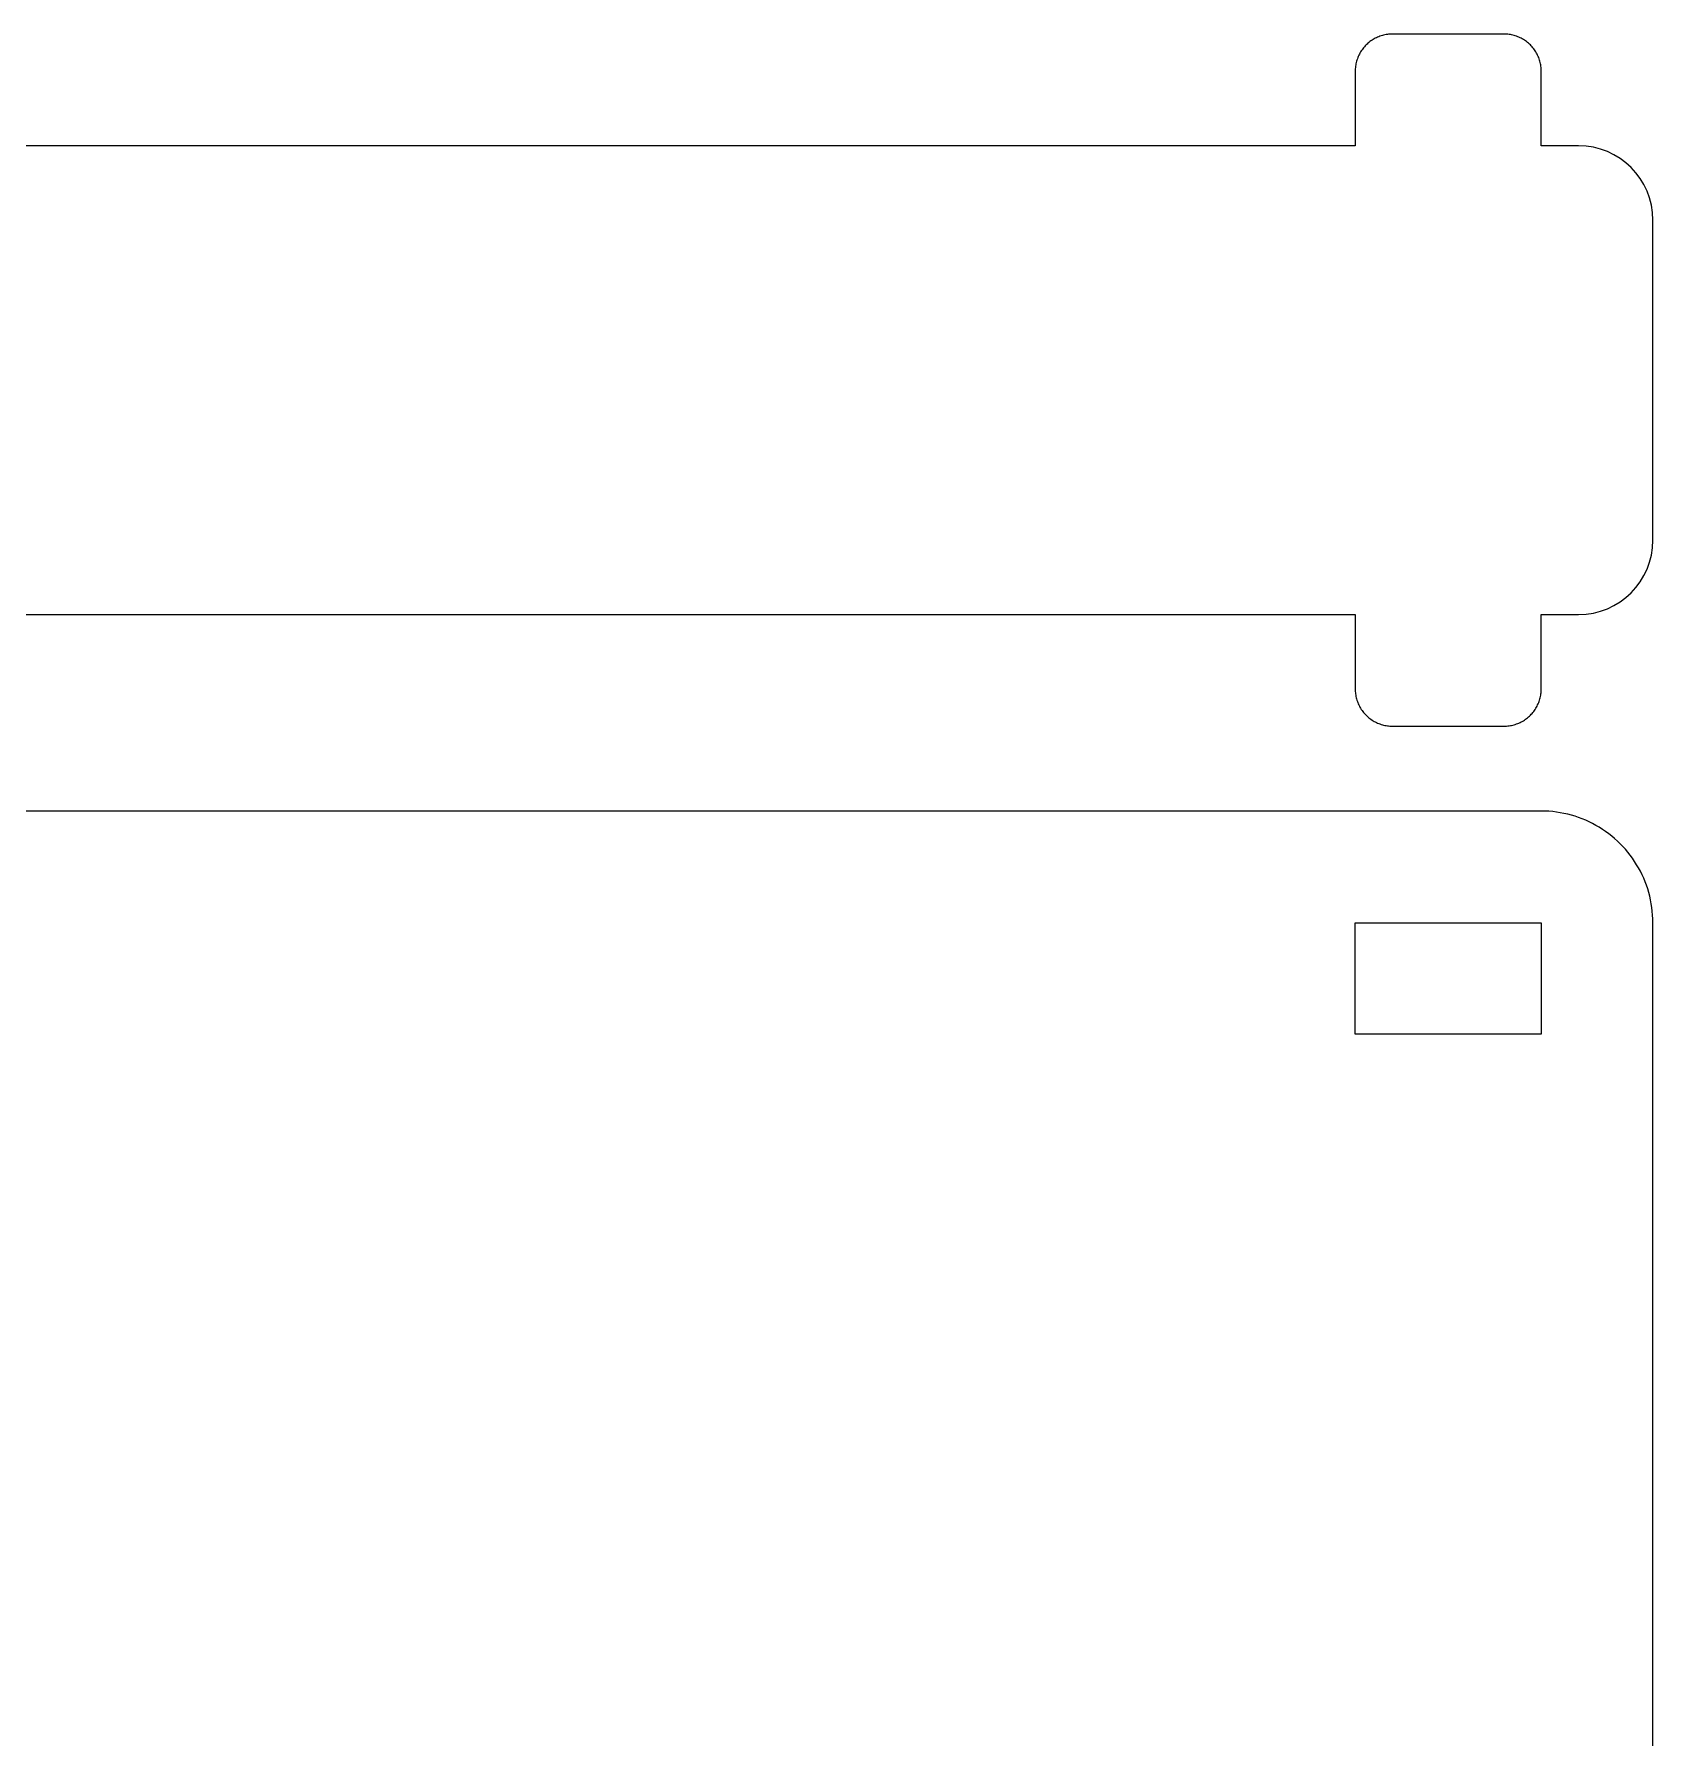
# Model space of a CAD drawing. Header units: millimetres. Extents: x 0 to 177, y 0 to 92.
# Drawn here: x 133.5 to 177, y 45.75 to 91.54 of the extents above; entities that cross this region are included whole.
import ezdxf

# ---------------------------------------------------------------- set-up
doc = ezdxf.new("R2010")
doc.units = ezdxf.units.MM
doc.header["$MEASUREMENT"] = 0
doc.layers.add('layer 1', color=7, linetype='Continuous')

msp = doc.modelspace()

# ---------------------------------------------------------------- linework, layer by layer
at = {"layer": 'layer 1', "lineweight": 9}
for points in [[(169.203, 91.1463), (169.203, 91.1463), (169.1829, 91.1188), (169.1829, 91.1188)], [(169.2241, 91.1732), (169.2241, 91.1732), (169.203, 91.1463), (169.203, 91.1463)], [(169.203, 91.1463), (169.203, 91.1463), (169.203, 91.1463), (169.203, 91.1463)], [(169.2461, 91.1993), (169.2461, 91.1993), (169.2241, 91.1732), (169.2241, 91.1732)], [(169.2241, 91.1732), (169.2241, 91.1732), (169.2241, 91.1732), (169.2241, 91.1732)], [(169.269, 91.2247), (169.269, 91.2247), (169.2461, 91.1993), (169.2461, 91.1993)], [(169.2461, 91.1993), (169.2461, 91.1993), (169.2461, 91.1993), (169.2461, 91.1993)], [(169.2927, 91.2492), (169.2927, 91.2492), (169.269, 91.2247), (169.269, 91.2247)], [(169.269, 91.2247), (169.269, 91.2247), (169.269, 91.2247), (169.269, 91.2247)], [(169.3173, 91.2729), (169.3173, 91.2729), (169.2927, 91.2492), (169.2927, 91.2492)], [(169.2927, 91.2492), (169.2927, 91.2492), (169.2927, 91.2492), (169.2927, 91.2492)], [(169.3426, 91.2958), (169.3426, 91.2958), (169.3173, 91.2729), (169.3173, 91.2729)], [(169.3173, 91.2729), (169.3173, 91.2729), (169.3173, 91.2729), (169.3173, 91.2729)], [(169.3688, 91.3178), (169.3688, 91.3178), (169.3426, 91.2958), (169.3426, 91.2958)], [(169.3426, 91.2958), (169.3426, 91.2958), (169.3426, 91.2958), (169.3426, 91.2958)], [(169.3956, 91.3389), (169.3956, 91.3389), (169.3688, 91.3178), (169.3688, 91.3178)], [(169.3688, 91.3178), (169.3688, 91.3178), (169.3688, 91.3178), (169.3688, 91.3178)], [(169.4232, 91.3591), (169.4232, 91.3591), (169.3956, 91.3389), (169.3956, 91.3389)], [(169.3956, 91.3389), (169.3956, 91.3389), (169.3956, 91.3389), (169.3956, 91.3389)], [(169.4514, 91.3783), (169.4514, 91.3783), (169.4232, 91.3591), (169.4232, 91.3591)], [(169.4232, 91.3591), (169.4232, 91.3591), (169.4232, 91.3591), (169.4232, 91.3591)], [(169.4803, 91.3965), (169.4803, 91.3965), (169.4514, 91.3783), (169.4514, 91.3783)], [(169.4514, 91.3783), (169.4514, 91.3783), (169.4514, 91.3783), (169.4514, 91.3783)], [(169.5097, 91.4138), (169.5097, 91.4138), (169.4803, 91.3965), (169.4803, 91.3965)], [(169.4803, 91.3965), (169.4803, 91.3965), (169.4803, 91.3965), (169.4803, 91.3965)], [(169.5398, 91.43), (169.5398, 91.43), (169.5097, 91.4138), (169.5097, 91.4138)], [(169.5097, 91.4138), (169.5097, 91.4138), (169.5097, 91.4138), (169.5097, 91.4138)], [(169.5704, 91.4452), (169.5704, 91.4452), (169.5398, 91.43), (169.5398, 91.43)], [(169.5398, 91.43), (169.5398, 91.43), (169.5398, 91.43), (169.5398, 91.43)], [(169.6014, 91.4593), (169.6014, 91.4593), (169.5704, 91.4452), (169.5704, 91.4452)], [(169.5704, 91.4452), (169.5704, 91.4452), (169.5704, 91.4452), (169.5704, 91.4452)], [(169.633, 91.4724), (169.633, 91.4724), (169.6014, 91.4593), (169.6014, 91.4593)], [(169.6014, 91.4593), (169.6014, 91.4593), (169.6014, 91.4593), (169.6014, 91.4593)], [(169.665, 91.4844), (169.665, 91.4844), (169.633, 91.4724), (169.633, 91.4724)], [(169.633, 91.4724), (169.633, 91.4724), (169.633, 91.4724), (169.633, 91.4724)], [(169.6973, 91.4952), (169.6973, 91.4952), (169.665, 91.4844), (169.665, 91.4844)], [(169.665, 91.4844), (169.665, 91.4844), (169.665, 91.4844), (169.665, 91.4844)], [(169.7301, 91.505), (169.7301, 91.505), (169.6973, 91.4952), (169.6973, 91.4952)], [(169.6973, 91.4952), (169.6973, 91.4952), (169.6973, 91.4952), (169.6973, 91.4952)], [(169.7631, 91.5137), (169.7631, 91.5137), (169.7301, 91.505), (169.7301, 91.505)], [(169.7301, 91.505), (169.7301, 91.505), (169.7301, 91.505), (169.7301, 91.505)], [(169.7964, 91.5212), (169.7964, 91.5212), (169.7631, 91.5137), (169.7631, 91.5137)], [(169.7631, 91.5137), (169.7631, 91.5137), (169.7631, 91.5137), (169.7631, 91.5137)], [(169.8299, 91.5276), (169.8299, 91.5276), (169.7964, 91.5212), (169.7964, 91.5212)], [(169.7964, 91.5212), (169.7964, 91.5212), (169.7964, 91.5212), (169.7964, 91.5212)], [(169.8637, 91.5328), (169.8637, 91.5328), (169.8299, 91.5276), (169.8299, 91.5276)], [(169.8299, 91.5276), (169.8299, 91.5276), (169.8299, 91.5276), (169.8299, 91.5276)], [(169.8976, 91.5369), (169.8976, 91.5369), (169.8637, 91.5328), (169.8637, 91.5328)], [(169.8637, 91.5328), (169.8637, 91.5328), (169.8637, 91.5328), (169.8637, 91.5328)], [(169.9316, 91.5398), (169.9316, 91.5398), (169.8976, 91.5369), (169.8976, 91.5369)], [(169.8976, 91.5369), (169.8976, 91.5369), (169.8976, 91.5369), (169.8976, 91.5369)], [(169.9657, 91.5415), (169.9657, 91.5415), (169.9316, 91.5398), (169.9316, 91.5398)], [(169.9316, 91.5398), (169.9316, 91.5398), (169.9316, 91.5398), (169.9316, 91.5398)], [(169.9998, 91.5421), (169.9998, 91.5421), (169.9657, 91.5415), (169.9657, 91.5415)], [(169.9657, 91.5415), (169.9657, 91.5415), (169.9657, 91.5415), (169.9657, 91.5415)], [(172.9999, 91.5421), (172.9999, 91.5421), (169.9998, 91.5421), (169.9998, 91.5421)], [(169.9998, 91.5421), (169.9998, 91.5421), (169.9998, 91.5421), (169.9998, 91.5421)], [(173.034, 91.5415), (173.034, 91.5415), (172.9999, 91.5421), (172.9999, 91.5421)], [(172.9999, 91.5421), (172.9999, 91.5421), (172.9999, 91.5421), (172.9999, 91.5421)], [(173.0681, 91.5398), (173.0681, 91.5398), (173.034, 91.5415), (173.034, 91.5415)], [(173.1021, 91.5369), (173.1021, 91.5369), (173.0681, 91.5398), (173.0681, 91.5398)], [(173.136, 91.5328), (173.136, 91.5328), (173.1021, 91.5369), (173.1021, 91.5369)], [(173.1698, 91.5276), (173.1698, 91.5276), (173.136, 91.5328), (173.136, 91.5328)], [(173.2033, 91.5212), (173.2033, 91.5212), (173.1698, 91.5276), (173.1698, 91.5276)], [(173.2366, 91.5137), (173.2366, 91.5137), (173.2033, 91.5212), (173.2033, 91.5212)], [(173.2696, 91.505), (173.2696, 91.505), (173.2366, 91.5137), (173.2366, 91.5137)], [(173.3024, 91.4952), (173.3024, 91.4952), (173.2696, 91.505), (173.2696, 91.505)], [(173.3347, 91.4844), (173.3347, 91.4844), (173.3024, 91.4952), (173.3024, 91.4952)], [(173.3667, 91.4724), (173.3667, 91.4724), (173.3347, 91.4844), (173.3347, 91.4844)], [(173.3983, 91.4593), (173.3983, 91.4593), (173.3667, 91.4724), (173.3667, 91.4724)], [(173.4293, 91.4452), (173.4293, 91.4452), (173.3983, 91.4593), (173.3983, 91.4593)], [(173.4599, 91.43), (173.4599, 91.43), (173.4293, 91.4452), (173.4293, 91.4452)], [(173.49, 91.4138), (173.49, 91.4138), (173.4599, 91.43), (173.4599, 91.43)], [(173.5194, 91.3965), (173.5194, 91.3965), (173.49, 91.4138), (173.49, 91.4138)], [(173.5483, 91.3783), (173.5483, 91.3783), (173.5194, 91.3965), (173.5194, 91.3965)], [(173.5765, 91.3591), (173.5765, 91.3591), (173.5483, 91.3783), (173.5483, 91.3783)], [(173.6041, 91.3389), (173.6041, 91.3389), (173.5765, 91.3591), (173.5765, 91.3591)], [(173.6309, 91.3178), (173.6309, 91.3178), (173.6041, 91.3389), (173.6041, 91.3389)], [(173.6571, 91.2958), (173.6571, 91.2958), (173.6309, 91.3178), (173.6309, 91.3178)], [(173.6824, 91.2729), (173.6824, 91.2729), (173.6571, 91.2958), (173.6571, 91.2958)], [(173.707, 91.2492), (173.707, 91.2492), (173.6824, 91.2729), (173.6824, 91.2729)], [(173.7307, 91.2247), (173.7307, 91.2247), (173.707, 91.2492), (173.707, 91.2492)], [(173.7536, 91.1993), (173.7536, 91.1993), (173.7307, 91.2247), (173.7307, 91.2247)], [(173.7756, 91.1732), (173.7756, 91.1732), (173.7536, 91.1993), (173.7536, 91.1993)], [(173.7967, 91.1463), (173.7967, 91.1463), (173.7756, 91.1732), (173.7756, 91.1732)], [(173.8168, 91.1188), (173.8168, 91.1188), (173.7967, 91.1463), (173.7967, 91.1463)], [(169.0092, 90.6783), (169.0092, 90.6783), (169.0051, 90.6444), (169.0051, 90.6444)], [(169.0144, 90.712), (169.0144, 90.712), (169.0092, 90.6783), (169.0092, 90.6783)], [(169.0092, 90.6783), (169.0092, 90.6783), (169.0092, 90.6783), (169.0092, 90.6783)], [(169.0208, 90.7456), (169.0208, 90.7456), (169.0144, 90.712), (169.0144, 90.712)], [(169.0144, 90.712), (169.0144, 90.712), (169.0144, 90.712), (169.0144, 90.712)], [(169.0283, 90.7789), (169.0283, 90.7789), (169.0208, 90.7456), (169.0208, 90.7456)], [(169.0208, 90.7456), (169.0208, 90.7456), (169.0208, 90.7456), (169.0208, 90.7456)], [(169.0369, 90.8119), (169.0369, 90.8119), (169.0283, 90.7789), (169.0283, 90.7789)], [(169.0283, 90.7789), (169.0283, 90.7789), (169.0283, 90.7789), (169.0283, 90.7789)], [(169.0467, 90.8446), (169.0467, 90.8446), (169.0369, 90.8119), (169.0369, 90.8119)], [(169.0369, 90.8119), (169.0369, 90.8119), (169.0369, 90.8119), (169.0369, 90.8119)], [(169.0576, 90.877), (169.0576, 90.877), (169.0467, 90.8446), (169.0467, 90.8446)], [(169.0467, 90.8446), (169.0467, 90.8446), (169.0467, 90.8446), (169.0467, 90.8446)], [(169.0696, 90.909), (169.0696, 90.909), (169.0576, 90.877), (169.0576, 90.877)], [(169.0576, 90.877), (169.0576, 90.877), (169.0576, 90.877), (169.0576, 90.877)], [(169.0826, 90.9405), (169.0826, 90.9405), (169.0696, 90.909), (169.0696, 90.909)], [(169.0696, 90.909), (169.0696, 90.909), (169.0696, 90.909), (169.0696, 90.909)], [(169.0968, 90.9716), (169.0968, 90.9716), (169.0826, 90.9405), (169.0826, 90.9405)], [(169.0826, 90.9405), (169.0826, 90.9405), (169.0826, 90.9405), (169.0826, 90.9405)], [(169.112, 91.0022), (169.112, 91.0022), (169.0968, 90.9716), (169.0968, 90.9716)], [(169.0968, 90.9716), (169.0968, 90.9716), (169.0968, 90.9716), (169.0968, 90.9716)], [(169.1282, 91.0322), (169.1282, 91.0322), (169.112, 91.0022), (169.112, 91.0022)], [(169.112, 91.0022), (169.112, 91.0022), (169.112, 91.0022), (169.112, 91.0022)], [(169.1454, 91.0617), (169.1454, 91.0617), (169.1282, 91.0322), (169.1282, 91.0322)], [(169.1282, 91.0322), (169.1282, 91.0322), (169.1282, 91.0322), (169.1282, 91.0322)], [(169.1637, 91.0906), (169.1637, 91.0906), (169.1454, 91.0617), (169.1454, 91.0617)], [(169.1454, 91.0617), (169.1454, 91.0617), (169.1454, 91.0617), (169.1454, 91.0617)], [(169.1829, 91.1188), (169.1829, 91.1188), (169.1637, 91.0906), (169.1637, 91.0906)], [(169.1637, 91.0906), (169.1637, 91.0906), (169.1637, 91.0906), (169.1637, 91.0906)], [(169.1829, 91.1188), (169.1829, 91.1188), (169.1829, 91.1188), (169.1829, 91.1188)], [(173.836, 91.0906), (173.836, 91.0906), (173.8168, 91.1188), (173.8168, 91.1188)], [(173.8543, 91.0617), (173.8543, 91.0617), (173.836, 91.0906), (173.836, 91.0906)], [(173.8715, 91.0322), (173.8715, 91.0322), (173.8543, 91.0617), (173.8543, 91.0617)], [(173.8877, 91.0022), (173.8877, 91.0022), (173.8715, 91.0322), (173.8715, 91.0322)], [(173.9029, 90.9716), (173.9029, 90.9716), (173.8877, 91.0022), (173.8877, 91.0022)], [(173.9171, 90.9405), (173.9171, 90.9405), (173.9029, 90.9716), (173.9029, 90.9716)], [(173.9301, 90.909), (173.9301, 90.909), (173.9171, 90.9405), (173.9171, 90.9405)], [(173.9421, 90.877), (173.9421, 90.877), (173.9301, 90.909), (173.9301, 90.909)], [(173.953, 90.8446), (173.953, 90.8446), (173.9421, 90.877), (173.9421, 90.877)], [(173.9628, 90.8119), (173.9628, 90.8119), (173.953, 90.8446), (173.953, 90.8446)], [(173.9714, 90.7789), (173.9714, 90.7789), (173.9628, 90.8119), (173.9628, 90.8119)], [(173.9789, 90.7456), (173.9789, 90.7456), (173.9714, 90.7789), (173.9714, 90.7789)], [(173.9853, 90.712), (173.9853, 90.712), (173.9789, 90.7456), (173.9789, 90.7456)], [(173.9905, 90.6783), (173.9905, 90.6783), (173.9853, 90.712), (173.9853, 90.712)], [(173.9946, 90.6444), (173.9946, 90.6444), (173.9905, 90.6783), (173.9905, 90.6783)], [(169.0004, 90.5762), (169.0004, 90.5762), (168.9998, 90.5421), (168.9998, 90.5421)], [(168.9998, 90.5421), (168.9998, 90.5421), (168.9998, 90.5421), (168.9998, 90.5421)], [(168.9998, 90.5421), (168.9998, 90.5421), (168.9998, 88.5421), (168.9998, 88.5421)], [(169.0022, 90.6103), (169.0022, 90.6103), (169.0004, 90.5762), (169.0004, 90.5762)], [(169.0004, 90.5762), (169.0004, 90.5762), (169.0004, 90.5762), (169.0004, 90.5762)], [(169.0051, 90.6444), (169.0051, 90.6444), (169.0022, 90.6103), (169.0022, 90.6103)], [(169.0022, 90.6103), (169.0022, 90.6103), (169.0022, 90.6103), (169.0022, 90.6103)], [(169.0051, 90.6444), (169.0051, 90.6444), (169.0051, 90.6444), (169.0051, 90.6444)], [(173.9975, 90.6103), (173.9975, 90.6103), (173.9946, 90.6444), (173.9946, 90.6444)], [(173.9993, 90.5762), (173.9993, 90.5762), (173.9975, 90.6103), (173.9975, 90.6103)], [(173.9998, 90.5421), (173.9998, 90.5421), (173.9993, 90.5762), (173.9993, 90.5762)], [(173.9998, 90.5421), (173.9998, 90.5421), (173.9998, 90.5421), (173.9998, 90.5421)], [(173.9998, 88.5421), (173.9998, 88.5421), (173.9998, 90.5421), (173.9998, 90.5421)], [(168.9998, 88.5421), (168.9998, 88.5421), (102.1834, 88.5421), (102.1834, 88.5421)], [(168.9998, 88.5421), (168.9998, 88.5421), (168.9998, 88.5421), (168.9998, 88.5421)], [(174.9999, 88.5421), (174.9999, 88.5421), (173.9998, 88.5421), (173.9998, 88.5421)], [(176.9999, 86.5421), (176.9999, 87.6467), (176.1044, 88.5421), (174.9999, 88.5421)], [(174.9999, 88.5421), (174.9999, 88.5421), (174.9999, 88.5421), (174.9999, 88.5421)], [(176.9998, 77.9421), (176.9998, 77.9421), (176.9999, 86.5421), (176.9999, 86.5421)], [(176.9999, 86.5421), (176.9999, 86.5421), (176.9999, 86.5421), (176.9999, 86.5421)], [(174.9999, 75.9421), (176.1044, 75.9421), (176.9998, 76.8375), (176.9998, 77.9421)], [(102.1834, 75.9421), (102.1834, 75.9421), (168.9998, 75.9421), (168.9998, 75.9421)], [(168.9998, 75.9421), (168.9998, 75.9421), (168.9998, 75.9421), (168.9998, 75.9421)], [(168.9998, 75.9421), (168.9998, 75.9421), (168.9998, 75.9421), (168.9998, 75.9421)], [(168.9998, 75.9421), (168.9998, 75.9421), (168.9998, 73.9421), (168.9998, 73.9421)], [(173.9998, 75.9421), (173.9998, 75.9421), (173.9998, 75.9421), (173.9998, 75.9421)], [(173.9999, 73.9421), (173.9999, 73.9421), (173.9998, 75.9421), (173.9998, 75.9421)], [(173.9998, 75.9421), (173.9998, 75.9421), (174.9998, 75.9421), (174.9998, 75.9421)], [(174.9998, 75.9421), (174.9998, 75.9421), (174.9998, 75.9421), (174.9998, 75.9421)], [(168.9998, 73.9421), (168.9998, 73.9421), (169.0004, 73.908), (169.0004, 73.908)], [(169.0004, 73.908), (169.0004, 73.908), (169.0022, 73.8739), (169.0022, 73.8739)], [(169.0022, 73.8739), (169.0022, 73.8739), (169.0051, 73.8398), (169.0051, 73.8398)], [(169.0051, 73.8398), (169.0051, 73.8398), (169.0092, 73.8059), (169.0092, 73.8059)], [(169.0092, 73.8059), (169.0092, 73.8059), (169.0144, 73.7722), (169.0144, 73.7722)], [(169.0144, 73.7722), (169.0144, 73.7722), (169.0208, 73.7386), (169.0208, 73.7386)], [(169.0208, 73.7386), (169.0208, 73.7386), (169.0283, 73.7053), (169.0283, 73.7053)], [(173.9714, 73.7053), (173.9714, 73.7053), (173.9789, 73.7386), (173.9789, 73.7386)], [(173.9789, 73.7386), (173.9789, 73.7386), (173.9853, 73.7722), (173.9853, 73.7722)], [(173.9789, 73.7386), (173.9789, 73.7386), (173.9789, 73.7386), (173.9789, 73.7386)], [(173.9853, 73.7722), (173.9853, 73.7722), (173.9905, 73.8059), (173.9905, 73.8059)], [(173.9853, 73.7722), (173.9853, 73.7722), (173.9853, 73.7722), (173.9853, 73.7722)], [(173.9905, 73.8059), (173.9905, 73.8059), (173.9946, 73.8398), (173.9946, 73.8398)], [(173.9905, 73.8059), (173.9905, 73.8059), (173.9905, 73.8059), (173.9905, 73.8059)], [(173.9946, 73.8398), (173.9946, 73.8398), (173.9975, 73.8739), (173.9975, 73.8739)], [(173.9946, 73.8398), (173.9946, 73.8398), (173.9946, 73.8398), (173.9946, 73.8398)], [(173.9975, 73.8739), (173.9975, 73.8739), (173.9993, 73.908), (173.9993, 73.908)], [(173.9975, 73.8739), (173.9975, 73.8739), (173.9975, 73.8739), (173.9975, 73.8739)], [(173.9993, 73.908), (173.9993, 73.908), (173.9999, 73.9421), (173.9999, 73.9421)], [(173.9993, 73.908), (173.9993, 73.908), (173.9993, 73.908), (173.9993, 73.908)], [(173.9999, 73.9421), (173.9999, 73.9421), (173.9999, 73.9421), (173.9999, 73.9421)], [(169.0283, 73.7053), (169.0283, 73.7053), (169.0369, 73.6723), (169.0369, 73.6723)], [(169.0369, 73.6723), (169.0369, 73.6723), (169.0467, 73.6396), (169.0467, 73.6396)], [(169.0467, 73.6396), (169.0467, 73.6396), (169.0576, 73.6072), (169.0576, 73.6072)], [(169.0576, 73.6072), (169.0576, 73.6072), (169.0696, 73.5752), (169.0696, 73.5752)], [(169.0696, 73.5752), (169.0696, 73.5752), (169.0826, 73.5437), (169.0826, 73.5437)], [(169.0826, 73.5437), (169.0826, 73.5437), (169.0968, 73.5126), (169.0968, 73.5126)], [(169.0968, 73.5126), (169.0968, 73.5126), (169.112, 73.482), (169.112, 73.482)], [(169.112, 73.482), (169.112, 73.482), (169.1282, 73.452), (169.1282, 73.452)], [(169.1282, 73.452), (169.1282, 73.452), (169.1454, 73.4225), (169.1454, 73.4225)], [(169.1454, 73.4225), (169.1454, 73.4225), (169.1637, 73.3936), (169.1637, 73.3936)], [(169.1637, 73.3936), (169.1637, 73.3936), (169.1829, 73.3654), (169.1829, 73.3654)], [(169.1829, 73.3654), (169.1829, 73.3654), (169.203, 73.3379), (169.203, 73.3379)], [(169.203, 73.3379), (169.203, 73.3379), (169.2241, 73.311), (169.2241, 73.311)], [(169.2241, 73.311), (169.2241, 73.311), (169.2461, 73.2849), (169.2461, 73.2849)], [(169.2461, 73.2849), (169.2461, 73.2849), (169.269, 73.2595), (169.269, 73.2595)], [(173.7307, 73.2595), (173.7307, 73.2595), (173.7536, 73.2849), (173.7536, 73.2849)], [(173.7536, 73.2849), (173.7536, 73.2849), (173.7756, 73.311), (173.7756, 73.311)], [(173.7536, 73.2849), (173.7536, 73.2849), (173.7536, 73.2849), (173.7536, 73.2849)], [(173.7756, 73.311), (173.7756, 73.311), (173.7967, 73.3379), (173.7967, 73.3379)], [(173.7756, 73.311), (173.7756, 73.311), (173.7756, 73.311), (173.7756, 73.311)], [(173.7967, 73.3379), (173.7967, 73.3379), (173.8168, 73.3654), (173.8168, 73.3654)], [(173.7967, 73.3379), (173.7967, 73.3379), (173.7967, 73.3379), (173.7967, 73.3379)], [(173.8168, 73.3654), (173.8168, 73.3654), (173.836, 73.3936), (173.836, 73.3936)], [(173.8168, 73.3654), (173.8168, 73.3654), (173.8168, 73.3654), (173.8168, 73.3654)], [(173.836, 73.3936), (173.836, 73.3936), (173.8543, 73.4225), (173.8543, 73.4225)], [(173.836, 73.3936), (173.836, 73.3936), (173.836, 73.3936), (173.836, 73.3936)], [(173.8543, 73.4225), (173.8543, 73.4225), (173.8715, 73.452), (173.8715, 73.452)], [(173.8543, 73.4225), (173.8543, 73.4225), (173.8543, 73.4225), (173.8543, 73.4225)], [(173.8715, 73.452), (173.8715, 73.452), (173.8877, 73.482), (173.8877, 73.482)], [(173.8715, 73.452), (173.8715, 73.452), (173.8715, 73.452), (173.8715, 73.452)], [(173.8877, 73.482), (173.8877, 73.482), (173.9029, 73.5126), (173.9029, 73.5126)], [(173.8877, 73.482), (173.8877, 73.482), (173.8877, 73.482), (173.8877, 73.482)], [(173.9029, 73.5126), (173.9029, 73.5126), (173.9171, 73.5437), (173.9171, 73.5437)], [(173.9029, 73.5126), (173.9029, 73.5126), (173.9029, 73.5126), (173.9029, 73.5126)], [(173.9171, 73.5437), (173.9171, 73.5437), (173.9301, 73.5752), (173.9301, 73.5752)], [(173.9171, 73.5437), (173.9171, 73.5437), (173.9171, 73.5437), (173.9171, 73.5437)], [(173.9301, 73.5752), (173.9301, 73.5752), (173.9421, 73.6072), (173.9421, 73.6072)], [(173.9301, 73.5752), (173.9301, 73.5752), (173.9301, 73.5752), (173.9301, 73.5752)], [(173.9421, 73.6072), (173.9421, 73.6072), (173.953, 73.6396), (173.953, 73.6396)], [(173.9421, 73.6072), (173.9421, 73.6072), (173.9421, 73.6072), (173.9421, 73.6072)], [(173.953, 73.6396), (173.953, 73.6396), (173.9628, 73.6723), (173.9628, 73.6723)], [(173.953, 73.6396), (173.953, 73.6396), (173.953, 73.6396), (173.953, 73.6396)], [(173.9628, 73.6723), (173.9628, 73.6723), (173.9714, 73.7053), (173.9714, 73.7053)], [(173.9628, 73.6723), (173.9628, 73.6723), (173.9628, 73.6723), (173.9628, 73.6723)], [(173.9714, 73.7053), (173.9714, 73.7053), (173.9714, 73.7053), (173.9714, 73.7053)], [(169.269, 73.2595), (169.269, 73.2595), (169.2927, 73.235), (169.2927, 73.235)], [(169.2927, 73.235), (169.2927, 73.235), (169.3173, 73.2113), (169.3173, 73.2113)], [(169.3173, 73.2113), (169.3173, 73.2113), (169.3426, 73.1884), (169.3426, 73.1884)], [(169.3426, 73.1884), (169.3426, 73.1884), (169.3688, 73.1664), (169.3688, 73.1664)], [(169.3688, 73.1664), (169.3688, 73.1664), (169.3956, 73.1453), (169.3956, 73.1453)], [(169.3956, 73.1453), (169.3956, 73.1453), (169.4232, 73.1251), (169.4232, 73.1251)], [(169.4232, 73.1251), (169.4232, 73.1251), (169.4514, 73.1059), (169.4514, 73.1059)], [(169.4514, 73.1059), (169.4514, 73.1059), (169.4803, 73.0877), (169.4803, 73.0877)], [(169.4803, 73.0877), (169.4803, 73.0877), (169.5097, 73.0704), (169.5097, 73.0704)], [(169.5097, 73.0704), (169.5097, 73.0704), (169.5398, 73.0542), (169.5398, 73.0542)], [(169.5398, 73.0542), (169.5398, 73.0542), (169.5704, 73.039), (169.5704, 73.039)], [(169.5704, 73.039), (169.5704, 73.039), (169.6014, 73.0249), (169.6014, 73.0249)], [(169.6014, 73.0249), (169.6014, 73.0249), (169.633, 73.0118), (169.633, 73.0118)], [(169.633, 73.0118), (169.633, 73.0118), (169.665, 72.9998), (169.665, 72.9998)], [(169.665, 72.9998), (169.665, 72.9998), (169.6973, 72.989), (169.6973, 72.989)], [(169.6973, 72.989), (169.6973, 72.989), (169.7301, 72.9792), (169.7301, 72.9792)], [(169.7301, 72.9792), (169.7301, 72.9792), (169.7631, 72.9705), (169.7631, 72.9705)], [(169.7631, 72.9705), (169.7631, 72.9705), (169.7964, 72.963), (169.7964, 72.963)], [(169.7964, 72.963), (169.7964, 72.963), (169.8299, 72.9566), (169.8299, 72.9566)], [(169.8299, 72.9566), (169.8299, 72.9566), (169.8637, 72.9514), (169.8637, 72.9514)], [(169.8637, 72.9514), (169.8637, 72.9514), (169.8976, 72.9473), (169.8976, 72.9473)], [(169.8976, 72.9473), (169.8976, 72.9473), (169.9316, 72.9444), (169.9316, 72.9444)], [(169.9316, 72.9444), (169.9316, 72.9444), (169.9657, 72.9427), (169.9657, 72.9427)], [(169.9657, 72.9427), (169.9657, 72.9427), (169.9998, 72.9421), (169.9998, 72.9421)], [(169.9998, 72.9421), (169.9998, 72.9421), (172.9999, 72.9421), (172.9999, 72.9421)], [(172.9999, 72.9421), (172.9999, 72.9421), (173.034, 72.9427), (173.034, 72.9427)], [(172.9999, 72.9421), (172.9999, 72.9421), (172.9999, 72.9421), (172.9999, 72.9421)], [(173.034, 72.9427), (173.034, 72.9427), (173.0681, 72.9444), (173.0681, 72.9444)], [(173.034, 72.9427), (173.034, 72.9427), (173.034, 72.9427), (173.034, 72.9427)], [(173.0681, 72.9444), (173.0681, 72.9444), (173.1021, 72.9473), (173.1021, 72.9473)], [(173.0681, 72.9444), (173.0681, 72.9444), (173.0681, 72.9444), (173.0681, 72.9444)], [(173.1021, 72.9473), (173.1021, 72.9473), (173.136, 72.9514), (173.136, 72.9514)], [(173.1021, 72.9473), (173.1021, 72.9473), (173.1021, 72.9473), (173.1021, 72.9473)], [(173.136, 72.9514), (173.136, 72.9514), (173.1698, 72.9566), (173.1698, 72.9566)], [(173.136, 72.9514), (173.136, 72.9514), (173.136, 72.9514), (173.136, 72.9514)], [(173.1698, 72.9566), (173.1698, 72.9566), (173.2033, 72.963), (173.2033, 72.963)], [(173.1698, 72.9566), (173.1698, 72.9566), (173.1698, 72.9566), (173.1698, 72.9566)], [(173.2033, 72.963), (173.2033, 72.963), (173.2366, 72.9705), (173.2366, 72.9705)], [(173.2033, 72.963), (173.2033, 72.963), (173.2033, 72.963), (173.2033, 72.963)], [(173.2366, 72.9705), (173.2366, 72.9705), (173.2696, 72.9792), (173.2696, 72.9792)], [(173.2366, 72.9705), (173.2366, 72.9705), (173.2366, 72.9705), (173.2366, 72.9705)], [(173.2696, 72.9792), (173.2696, 72.9792), (173.3024, 72.989), (173.3024, 72.989)], [(173.2696, 72.9792), (173.2696, 72.9792), (173.2696, 72.9792), (173.2696, 72.9792)], [(173.3024, 72.989), (173.3024, 72.989), (173.3347, 72.9998), (173.3347, 72.9998)], [(173.3024, 72.989), (173.3024, 72.989), (173.3024, 72.989), (173.3024, 72.989)], [(173.3347, 72.9998), (173.3347, 72.9998), (173.3667, 73.0118), (173.3667, 73.0118)], [(173.3347, 72.9998), (173.3347, 72.9998), (173.3347, 72.9998), (173.3347, 72.9998)], [(173.3667, 73.0118), (173.3667, 73.0118), (173.3983, 73.0249), (173.3983, 73.0249)], [(173.3667, 73.0118), (173.3667, 73.0118), (173.3667, 73.0118), (173.3667, 73.0118)], [(173.3983, 73.0249), (173.3983, 73.0249), (173.4293, 73.039), (173.4293, 73.039)], [(173.3983, 73.0249), (173.3983, 73.0249), (173.3983, 73.0249), (173.3983, 73.0249)], [(173.4293, 73.039), (173.4293, 73.039), (173.4599, 73.0542), (173.4599, 73.0542)], [(173.4293, 73.039), (173.4293, 73.039), (173.4293, 73.039), (173.4293, 73.039)], [(173.4599, 73.0542), (173.4599, 73.0542), (173.49, 73.0704), (173.49, 73.0704)], [(173.4599, 73.0542), (173.4599, 73.0542), (173.4599, 73.0542), (173.4599, 73.0542)], [(173.49, 73.0704), (173.49, 73.0704), (173.5194, 73.0877), (173.5194, 73.0877)], [(173.49, 73.0704), (173.49, 73.0704), (173.49, 73.0704), (173.49, 73.0704)], [(173.5194, 73.0877), (173.5194, 73.0877), (173.5483, 73.1059), (173.5483, 73.1059)], [(173.5194, 73.0877), (173.5194, 73.0877), (173.5194, 73.0877), (173.5194, 73.0877)], [(173.5483, 73.1059), (173.5483, 73.1059), (173.5765, 73.1251), (173.5765, 73.1251)], [(173.5483, 73.1059), (173.5483, 73.1059), (173.5483, 73.1059), (173.5483, 73.1059)], [(173.5765, 73.1251), (173.5765, 73.1251), (173.6041, 73.1453), (173.6041, 73.1453)], [(173.5765, 73.1251), (173.5765, 73.1251), (173.5765, 73.1251), (173.5765, 73.1251)], [(173.6041, 73.1453), (173.6041, 73.1453), (173.6309, 73.1664), (173.6309, 73.1664)], [(173.6041, 73.1453), (173.6041, 73.1453), (173.6041, 73.1453), (173.6041, 73.1453)], [(173.6309, 73.1664), (173.6309, 73.1664), (173.6571, 73.1884), (173.6571, 73.1884)], [(173.6309, 73.1664), (173.6309, 73.1664), (173.6309, 73.1664), (173.6309, 73.1664)], [(173.6571, 73.1884), (173.6571, 73.1884), (173.6824, 73.2113), (173.6824, 73.2113)], [(173.6571, 73.1884), (173.6571, 73.1884), (173.6571, 73.1884), (173.6571, 73.1884)], [(173.6824, 73.2113), (173.6824, 73.2113), (173.707, 73.235), (173.707, 73.235)], [(173.6824, 73.2113), (173.6824, 73.2113), (173.6824, 73.2113), (173.6824, 73.2113)], [(173.707, 73.235), (173.707, 73.235), (173.7307, 73.2595), (173.7307, 73.2595)], [(173.707, 73.235), (173.707, 73.235), (173.707, 73.235), (173.707, 73.235)], [(173.7307, 73.2595), (173.7307, 73.2595), (173.7307, 73.2595), (173.7307, 73.2595)], [(173.9998, 70.6598), (173.9998, 70.6598), (92.9999, 70.6598), (92.9999, 70.6598)], [(174.1023, 70.6581), (174.1023, 70.6581), (173.9998, 70.6598), (173.9998, 70.6598)], [(173.9998, 70.6598), (173.9998, 70.6598), (173.9998, 70.6598), (173.9998, 70.6598)], [(174.2046, 70.6528), (174.2046, 70.6528), (174.1023, 70.6581), (174.1023, 70.6581)], [(174.3066, 70.6441), (174.3066, 70.6441), (174.2046, 70.6528), (174.2046, 70.6528)], [(174.4083, 70.6319), (174.4083, 70.6319), (174.3066, 70.6441), (174.3066, 70.6441)], [(174.5096, 70.6162), (174.5096, 70.6162), (174.4083, 70.6319), (174.4083, 70.6319)], [(174.6102, 70.5971), (174.6102, 70.5971), (174.5096, 70.6162), (174.5096, 70.6162)], [(174.7101, 70.5745), (174.7101, 70.5745), (174.6102, 70.5971), (174.6102, 70.5971)], [(174.8092, 70.5486), (174.8092, 70.5486), (174.7101, 70.5745), (174.7101, 70.5745)], [(174.9074, 70.5192), (174.9074, 70.5192), (174.8092, 70.5486), (174.8092, 70.5486)], [(175.0045, 70.4866), (175.0045, 70.4866), (174.9074, 70.5192), (174.9074, 70.5192)], [(175.1004, 70.4506), (175.1004, 70.4506), (175.0045, 70.4866), (175.0045, 70.4866)], [(175.1951, 70.4114), (175.1951, 70.4114), (175.1004, 70.4506), (175.1004, 70.4506)], [(175.2883, 70.369), (175.2883, 70.369), (175.1951, 70.4114), (175.1951, 70.4114)], [(175.38, 70.3235), (175.38, 70.3235), (175.2883, 70.369), (175.2883, 70.369)], [(175.4702, 70.2748), (175.4702, 70.2748), (175.38, 70.3235), (175.38, 70.3235)], [(175.5586, 70.2231), (175.5586, 70.2231), (175.4702, 70.2748), (175.4702, 70.2748)], [(175.6452, 70.1683), (175.6452, 70.1683), (175.5586, 70.2231), (175.5586, 70.2231)], [(175.7299, 70.1107), (175.7299, 70.1107), (175.6452, 70.1683), (175.6452, 70.1683)], [(175.8126, 70.0502), (175.8126, 70.0502), (175.7299, 70.1107), (175.7299, 70.1107)], [(175.8931, 69.9869), (175.8931, 69.9869), (175.8126, 70.0502), (175.8126, 70.0502)], [(175.9715, 69.9209), (175.9715, 69.9209), (175.8931, 69.9869), (175.8931, 69.9869)], [(176.0475, 69.8523), (176.0475, 69.8523), (175.9715, 69.9209), (175.9715, 69.9209)], [(176.1212, 69.7811), (176.1212, 69.7811), (176.0475, 69.8523), (176.0475, 69.8523)], [(176.1924, 69.7075), (176.1924, 69.7075), (176.1212, 69.7811), (176.1212, 69.7811)], [(176.261, 69.6314), (176.261, 69.6314), (176.1924, 69.7075), (176.1924, 69.7075)], [(176.327, 69.5531), (176.327, 69.5531), (176.261, 69.6314), (176.261, 69.6314)], [(176.3903, 69.4725), (176.3903, 69.4725), (176.327, 69.5531), (176.327, 69.5531)], [(176.4508, 69.3898), (176.4508, 69.3898), (176.3903, 69.4725), (176.3903, 69.4725)], [(176.5084, 69.3052), (176.5084, 69.3052), (176.4508, 69.3898), (176.4508, 69.3898)], [(176.5631, 69.2186), (176.5631, 69.2186), (176.5084, 69.3052), (176.5084, 69.3052)], [(176.6148, 69.1301), (176.6148, 69.1301), (176.5631, 69.2186), (176.5631, 69.2186)], [(176.6635, 69.04), (176.6635, 69.04), (176.6148, 69.1301), (176.6148, 69.1301)], [(176.7091, 68.9483), (176.7091, 68.9483), (176.6635, 69.04), (176.6635, 69.04)], [(176.7515, 68.855), (176.7515, 68.855), (176.7091, 68.9483), (176.7091, 68.9483)], [(176.7907, 68.7604), (176.7907, 68.7604), (176.7515, 68.855), (176.7515, 68.855)], [(176.8266, 68.6644), (176.8266, 68.6644), (176.7907, 68.7604), (176.7907, 68.7604)], [(176.8593, 68.5673), (176.8593, 68.5673), (176.8266, 68.6644), (176.8266, 68.6644)], [(176.8886, 68.4692), (176.8886, 68.4692), (176.8593, 68.5673), (176.8593, 68.5673)], [(176.9146, 68.3701), (176.9146, 68.3701), (176.8886, 68.4692), (176.8886, 68.4692)], [(176.9371, 68.2702), (176.9371, 68.2702), (176.9146, 68.3701), (176.9146, 68.3701)], [(176.9562, 68.1695), (176.9562, 68.1695), (176.9371, 68.2702), (176.9371, 68.2702)], [(176.9719, 68.0683), (176.9719, 68.0683), (176.9562, 68.1695), (176.9562, 68.1695)], [(176.9841, 67.9666), (176.9841, 67.9666), (176.9719, 68.0683), (176.9719, 68.0683)], [(176.9929, 67.8645), (176.9929, 67.8645), (176.9841, 67.9666), (176.9841, 67.9666)], [(176.9981, 67.7622), (176.9981, 67.7622), (176.9929, 67.8645), (176.9929, 67.8645)], [(168.9998, 67.6598), (168.9998, 67.6598), (168.9998, 67.6598), (168.9998, 67.6598)], [(168.9998, 64.6598), (168.9998, 64.6598), (168.9998, 67.6598), (168.9998, 67.6598)], [(168.9998, 67.6598), (168.9998, 67.6598), (173.9998, 67.6598), (173.9998, 67.6598)], [(173.9998, 67.6598), (173.9998, 67.6598), (173.9998, 67.6598), (173.9998, 67.6598)], [(173.9998, 67.6598), (173.9998, 67.6598), (173.9998, 67.6598), (173.9998, 67.6598)], [(173.9998, 67.6598), (173.9998, 67.6598), (173.9998, 64.6598), (173.9998, 64.6598)], [(176.9998, 67.6598), (176.9998, 67.6598), (176.9981, 67.7622), (176.9981, 67.7622)], [(176.9998, 2.9564), (176.9998, 2.9564), (176.9998, 67.6598), (176.9998, 67.6598)], [(173.9998, 64.6598), (173.9998, 64.6598), (168.9998, 64.6598), (168.9998, 64.6598)], [(173.9998, 64.6598), (173.9998, 64.6598), (173.9998, 64.6598), (173.9998, 64.6598)]]:
    msp.add_open_spline(points, degree=3, dxfattribs=at)

doc.saveas('drawing.dxf')
